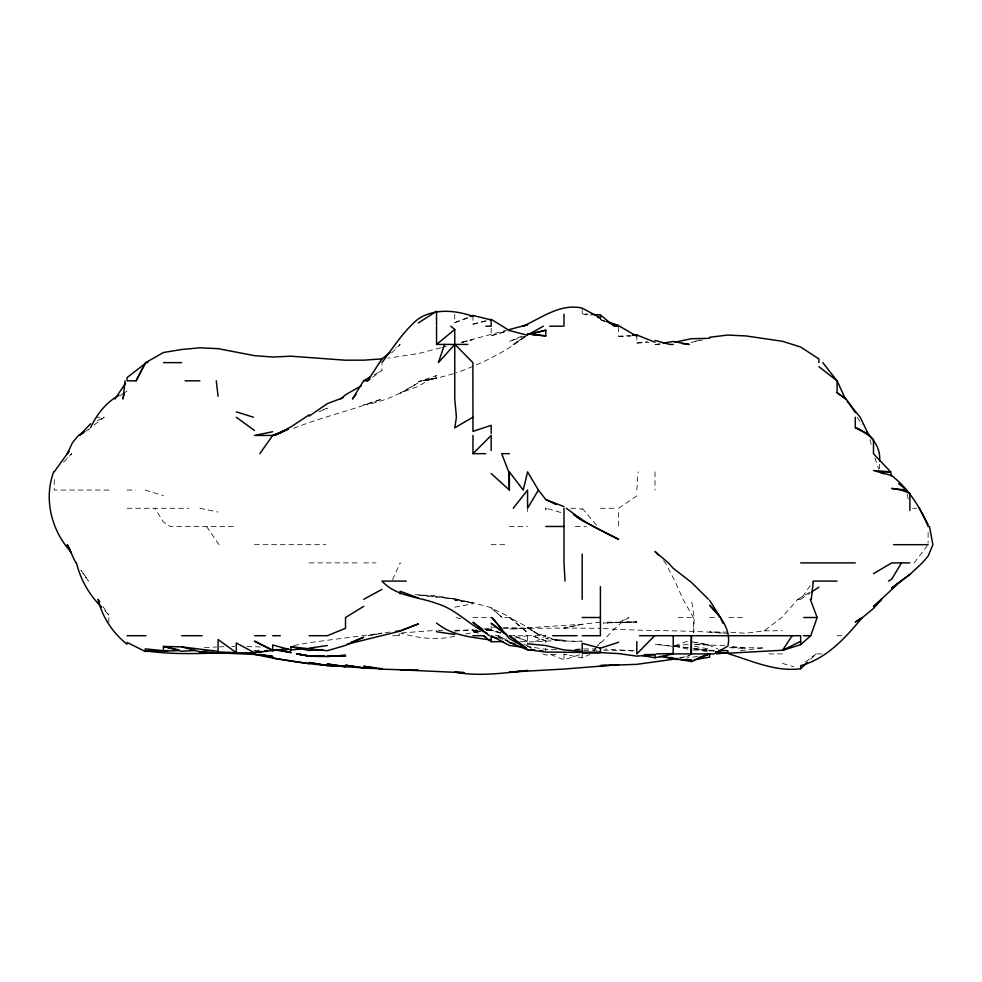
<?xml version="1.0" encoding="UTF-8"?>
<svg xmlns="http://www.w3.org/2000/svg" width="982" height="982" viewBox="0 0 982 982"><rect width="100%" height="100%" fill="white"/><g stroke="black" fill="none" stroke-linecap="round" stroke-linejoin="round"><path stroke-width="0.74" stroke-dasharray="4.91 3.68" d="M693.697 632.678L694.176 617.506L691.426 599.302M636.815 490.067L638.067 471.863M392.518 579.797L400.14 562.895L400.14 563.582M730.878 632.322L746.05 633.255L764.254 630.812L781.746 617.506L797.85 599.302L800.661 599.302L813.354 581.098M914.144 562.895L927.18 545.894M600.407 642.351L597.657 645.825C608.128 636.446 616.598 624.65 628.971 617.506L618.611 622.404L603.439 623.104L636.815 621.594L618.611 622.404M63.511 462.227L71.76 453.659L67.635 457.735M391.572 352.992L400.14 344.424L395.586 348.033M810.58 659.217L816.091 653.914L821.885 653.914M400.14 633.562L397.784 635.71L400.14 635.71L392.555 635.759M805.412 662.064L816.091 653.914M94.051 425.022L104.276 417.24L97.132 417.24M797.85 599.302L809.769 592.195M372.411 377.37L381.937 370.46L381.937 363.929M525.137 336.752C504.367 352.599 480.689 364.113 456.151 372.878M618.611 508.271L636.815 495.824M800.661 599.302L810.371 592.821M119.779 395.844L123.413 393.451M124.628 392.653L127.046 391.045M85.655 431.405L90.639 428.164L88.196 429.625M527.58 335.046L513.046 344.424L527.58 335.034M535.386 641.749L545.783 635.71L545.783 642.67M374.13 374.829L381.937 370.46M97.464 420.505L104.276 417.24M318.917 411.863L327.313 408.181L323.115 409.715M566.982 654.27L563.987 654.343L582.191 657.83L589.973 654.478M521.982 336.114L509.376 341.38L524.781 336.225M454.752 314.191L454.752 322.612L470.157 316.585M453.353 373.798L436.548 378.279L418.344 381.617L436.548 375.603L418.344 386.282L400.14 393.156L418.344 382.735C401.626 393.328 383.508 402.117 363.721 404.915L381.937 399.036C352.464 410.108 321.617 417.105 292.305 428.864M674.622 645.849L691.426 639.92M454.752 322.612L468.758 317.726M550.632 654.454L563.987 659.843L580.571 654.38M491.172 328.283L491.172 335.746L507.976 330.75M491.172 335.746L509.376 330.517M699.835 339.993L691.426 342.362L702.633 339.882M440.734 347.8L418.344 353.581L388 358.16M442.133 347.419L446.319 346.302M472.956 315.48L472.956 324.158L486.962 320.402M461.761 342.46L472.956 339.576L460.362 342.644L506.577 330.222M680.231 657.977L690.027 655.51L678.832 658.075M472.956 324.158L489.773 320.23M465.726 633.881L480.542 631.426M477.166 630.309L472.956 631.131L477.51 630.665M484.163 628.922L494.204 627.473M515.341 638.005L527.285 635.71M454.752 607.171L472.956 603.807M422.432 380.832L436.548 378.279M293.704 645.567L309.109 642.67L381.937 633.12L368.225 635.71L391.032 631.856M655.718 344.424L660.1 343.675M740.453 650.587L764.254 647.862L729.356 647.58M486.618 630.014L494.204 629.131M636.815 334.96L636.815 343.074L647.433 341.54M697.502 656.492L686.884 657.866M674.744 646.131L691.426 643.799M486.618 630.162L491.172 629.523L485.096 629.585L491.172 629.253L486.618 629.72M454.752 636.238C436.965 640.497 418.823 638.3 401.491 633.341M600.407 622.134L582.191 624.257L509.376 629.008L527.58 628.455L503.3 627.289M480.542 631.205L472.956 631.978L479.965 633.341M401.65 632.911L436.548 630.346M519.994 641.847L527.58 641.221L514.003 635.71L527.58 642.068M454.752 631.131L472.956 629.695M618.611 327.018L618.611 336.31L630.751 335.414M556.107 654.245L545.783 654.994L542.886 653.914M503.3 628.48C535.656 628.222 568.026 627.891 600.407 628.345M529.102 641.97L563.987 640.264L545.783 638.57L563.987 641.16L582.191 641.123C563.079 642.523 543.844 638.177 527.58 627.903L540.309 635.71L527.58 627.142L509.376 617.506L502.195 617.506L491.172 607.907L509.376 616.843L527.58 632.776L509.376 617.506M576.127 649.36L580.681 649.065M454.752 630.272L477.51 630.063M636.815 343.074L648.955 342.509M204.428 647.543L216.568 646.991M219.6 646.868L224.154 646.721M231.74 646.475L234.772 646.377M574.617 649.323L582.191 649.188M583.713 650.366L598.885 650.158M714.184 650.821L709.642 650.882L714.184 651.471M583.713 648.967L595.853 648.881M618.611 336.31L630.751 336.261M764.254 630.812L782.458 630.714M438.07 630.346L444.134 630.321M655.019 344.424L661.549 344.424M108.842 490.067L54.231 490.067L54.231 477.927M127.046 490.067L135.639 490.067M127.046 508.271L188.925 508.271M570.923 508.271L577.858 508.271L582.191 509.449M600.407 508.271L614.131 508.271M912.585 508.271L916.623 508.271M233.25 526.475L170.193 526.475L163.466 522.019L154.861 508.271M509.376 526.475L527.58 526.475M575.305 526.475L586.414 526.475M254.485 544.679L325.852 544.679M491.172 544.679L507.755 544.679M309.109 562.895L357.264 562.895M363.721 562.895L376.008 562.895M472.956 617.506L491.172 617.506M678.218 617.506L691.426 617.506M709.642 617.506L717.756 617.506M728.914 617.506L746.05 617.506M618.611 622.428L636.815 622.416L603.439 622.134M495.382 635.71L498.193 635.71L509.376 641.577M509.376 635.71L545.783 635.71M837.081 635.71L843.121 635.71M768.894 653.914L782.458 653.914M472.956 630.383L477.51 630.395M486.618 630.407L491.172 630.419L502.367 633.672M246.899 646.352L262.071 647.052M603.439 650.145L635.293 650.919L604.949 649.041M556.401 649.446L545.783 649.335L527.58 646.475M727.846 632.138L709.642 631.892L727.846 633.623M692.948 650.023L714.184 650.366M415.312 594.564L436.548 596.97L418.344 594.982L436.548 595.693L472.956 602.85L454.752 600.149L472.956 602.629L491.172 607.723L502.195 617.506M729.356 647.69L746.05 648.427L729.356 646.082M603.439 628.48C643.861 631.401 684.503 629.769 724.814 633.267M582.191 308.103L582.191 313.798L588.267 314.166M724.814 645.64L692.948 644.462L709.642 644.769L694.237 642.191M674.744 646.5L691.426 648.255M671.713 646.168L655.019 644.253L673.222 646.34M674.744 645.923L689.916 648.046M694.237 646.279L709.642 649.077M497.628 636.864L506.442 638.57M691.426 641.725L709.642 645.456L718.038 649.151M199.874 508.271L218.078 512.052M694.237 648.93L709.642 652.416M582.191 313.798L590.599 315.713M674.622 646.033L691.426 650.01M505.178 640.252L509.376 641.295M500.967 632.715L491.172 630.137L486.618 630.591L491.172 630.137L500.967 633.144M456.029 617.506L461.675 619.053M547.809 508.701L562.514 512.997M782.458 663.39L793.665 666.68M145.25 490.067L163.466 495.64M498.169 637.858L507.976 640.865M604.482 321.556L600.407 319.567L604.605 320.918M600.407 319.567L604.605 321.102M523.897 644.008L531.778 648.034M527.58 646.266L531.409 648.181M498.193 635.71L509.376 642.719M219.084 544.679L206.502 526.475M663.513 560.82L665.403 562.895L674.916 581.098L683.042 599.302L693.366 617.506L693.562 632.678M104.73 610.571L108.842 615.076L108.842 622.772M582.191 508.271L597.682 526.475M80.88 570.174L88.429 581.098L81.261 570.174M103.024 606.581L108.842 615.076M857.2 417.24L861.901 424.531M874.913 457.931L878.694 469.077M870.003 439.654L871.402 445.251M907.27 494.265L908.325 499.875M879.602 464.277L879.627 468.831M928.113 532.551L928.113 543.169M655.019 471.863L655.019 490.067M618.611 512.506L618.611 526.475M582.191 653.914L582.191 657.83M563.987 653.914L563.987 659.843M545.783 648.28L545.783 651.103M527.58 509.376L527.58 511.597M527.58 635.71L527.58 644.757M491.172 626.111L491.172 630.419M596.749 646.978L594.012 650.452L596.749 647.04M436.548 377.849L418.344 381.568L436.548 377.849M582.191 624.257L563.987 628.124L582.191 624.331M480.542 630.923L472.956 632.052L480.542 630.996M259.039 650.268L254.485 650.514L259.039 650.317M454.752 598.639L436.548 596.946L454.752 599.302L472.956 603.23L454.752 598.639M709.642 650.28L692.948 648.464L709.642 650.28M545.783 640.829L531.974 635.71L545.783 640.964"/><path stroke-width="1.47" d="M690.984 653.914L691.426 635.71L691.426 653.914L673.222 653.914L655.019 657.744L642.412 655.595M811.279 599.302L813.354 581.098L837.081 581.098M125.119 380.832L122.983 399.036L124.235 393.487M53.679 471.863C43.404 499.359 51.702 531.397 71.49 552.522M444.576 344.424L438.365 362.628L454.752 344.424L436.548 344.424L436.548 326.208M792.143 635.71L782.458 650.403L800.661 644.646L810.739 635.71L817.159 617.506L810.31 599.302M90.639 427.624C96.506 414.613 106.265 402.154 118.969 395.402M136.105 380.832L145.25 363.18L136.105 380.832L127.046 380.832M491.172 473.508L509.376 490.067L509.376 471.863L523.234 490.067L527.58 471.863L538.394 490.067L527.58 508.271L527.58 490.067L513.218 508.271M901.476 562.895L891.693 579.233L888.415 581.098M363.573 380.832L352.464 399.036L355.938 394.518M389.903 352.563L381.937 358.884L367.649 380.832L363.721 380.832M114.943 399.036L125.438 383.397M259.837 453.659L272.701 435.443L288.107 429.146M54.231 471.863L68.973 451.364L67.328 453.659L72.435 442.735L78.45 435.443L84.55 431.81M381.937 362.628C393.303 347.505 403.565 330.946 418.344 318.843C435.001 308.188 455.034 310.263 472.956 316.253L472.956 315.48L491.172 319.899M90.639 423.758L79.432 435.443L83.163 433.025M654.613 635.71L636.815 653.914L636.815 641.651M485.722 453.659L472.956 453.659L491.172 435.443L491.172 450.542M891.435 476.319L890.662 471.863L873.489 470.55L891.693 475.546C908.522 488.827 920.048 506.798 928.113 526.475L929.451 526.475L932.9 544.679L928.113 556.119L922.258 562.895L909.897 574.445L900.813 581.098L873.489 606.557L881.566 599.302L873.489 608.472L862.564 617.506L855.285 622.023L862.356 617.506C845.453 637.711 827.053 658.505 800.661 665.673L800.661 668.742C775.792 672.056 752.261 661.021 728.975 653.914M800.661 668.742L807.278 662.384M340.472 399.036L345.517 394.825L361.13 385.852M436.548 344.424L454.752 329.461L450.799 326.208M145.25 363.463L127.046 377.604L127.046 379.752M900.789 581.098L891.693 587.997L909.897 574.445M367.649 380.832L370.03 379.101M309.109 416.159L327.313 403.639L343.037 397.722M811.586 592.011L818.878 587.15M418.344 322.943L436.548 311.306L436.548 325.005M363.721 606.324L345.517 617.506L345.517 628.308L327.313 635.71L309.109 635.71M873.489 573.66L891.693 562.895L909.897 562.895M472.956 417.24L454.752 427.784L456.446 417.24L454.752 399.036L454.752 329.461M309.109 414.846L290.905 426.888L274.518 435.443L288.168 429.244M363.721 380.66L370.226 377.014M528.893 334.31L543.365 326.208M363.721 599.302L381.937 589.384M782.458 650.403L800.661 641.356M680.231 659.474L691.426 661.586L709.642 653.914L709.642 657.203L694.237 659.609M351.126 642.302L363.721 637.208L345.517 645.407L327.313 650.722L290.905 646.782L290.905 649.974L304.555 648.685M470.157 316.585L472.956 315.48M282.497 432.154L272.701 435.443L254.485 435.443L272.701 431.724M698.435 657.694L709.642 653.914M527.58 643.787L545.783 645.542L563.987 649.924L582.191 651.238L582.191 643.296L600.407 648.169L618.611 642.253M530.378 334.297L545.783 330.197L545.783 335.918L532.134 334.69M509.376 329.547L527.58 324.698L522.94 326.208C541.966 317.751 560.157 303.229 582.191 308.103L600.407 317.959L600.407 314.915L591.299 314.35M677.433 658.689L636.815 664.348L600.407 665.587L606.471 665.293M674.622 659.057L677.433 658.406M527.58 334.285L545.783 330.197M346.916 644.253L400.14 631.131L418.344 623.901L400.14 630.886L395.586 631.377M673.222 653.558L656.381 653.914M674.622 342.264L691.426 338.704L709.642 338.324M267.092 650.477L264.293 650.992L267.092 650.55M663.01 343.184L673.222 341.454L689.204 344.424L681.938 343.577M309.109 648.169L327.313 645.542M287.873 648.623L254.485 652.772L236.281 652.821L236.281 642.952L254.485 652.772L261.494 651.532L254.485 652.244M716.762 653.914L727.846 652.539M709.642 337.243L727.846 335.058L746.05 335.942L782.458 341.294L800.661 347.027L818.878 358.921L818.878 362.628M674.744 659.217L677.776 658.873M127.046 642.424L145.25 651.447L168.008 650.587M655.019 657.744L655.019 654.528L636.815 656.136L618.611 653.595L600.407 652.576L545.783 652.06L527.58 649.618L509.376 635.71L510.456 635.71M519.994 671.185L509.376 672.13L563.987 669.049L618.611 664.704L609.503 665.145M523.025 670.915L527.58 670.51C503.41 673.051 478.909 676.696 454.752 672.13L463.86 672.486M213.524 650.55L199.874 651.729L181.67 646.868L163.466 646.475L163.466 650.673L145.25 648.844L145.25 651.447M632.261 335.304L636.815 334.96L655.019 342.227M381.937 358.884L363.721 360.173L345.517 360.21L290.905 356.196L272.701 357.031L254.485 355.644L218.078 348.647L199.874 347.8L181.67 349.494L163.466 352.489L145.704 362.628L147.877 362.628M322.759 649.593L309.109 650.465L290.905 646.782M195.32 650.477L181.67 651.238L163.466 646.475L178.871 649.875M715.706 651.655L727.846 653.226L782.458 650.244M163.466 651.115L178.638 650.6M582.191 652.686L600.407 652.49L582.191 652.6M472.956 635.71L483.39 635.71L491.172 641.7L503.3 641.614M644.401 654.601L655.019 654.528M324.281 656.271L309.109 655.988L296.76 653.914L309.109 655.988L324.281 655.89M485.881 326.208L491.172 326.208L491.172 319.273L509.376 330.517L527.58 335.292L527.58 333.782L545.783 335.918M549.675 326.208L562.674 326.208M618.611 326.208L614.02 326.208L600.407 314.915M467.813 344.424L454.973 344.424L472.87 362.628L472.956 431.368L491.172 425.341L491.172 433.455M673.222 344.424L669.699 344.424L655.019 340.447M163.466 362.628L181.67 362.628M185.119 380.832L199.874 380.832M509.376 453.659L501.655 453.659L508.75 471.863L509.376 490.067M545.783 526.475L563.987 526.475M893.571 544.679L928.113 544.679M800.661 562.895L855.285 562.895M406.266 581.098L381.937 581.098C396.875 596.946 417.546 596.356 436.548 603.464C456.09 609.049 469.236 625.141 487.268 633.513M582.191 617.506L600.407 617.506M803.681 617.506L817.159 617.506M127.046 635.71L145.974 635.71M181.67 635.71L202.059 635.71M254.485 635.71L265.545 635.71M272.701 635.71L280.336 635.71M552.645 635.71L577.109 635.71M582.191 635.71L600.407 635.71L600.407 586.549M639.417 635.71L800.661 635.71L800.661 644.646M803.35 635.71L810.739 635.71M691.426 653.914L714.11 653.914L727.846 646.119C731.688 630.051 720.285 615.812 709.642 605.256L720.457 617.506L722.727 623.104M163.466 651.066L145.25 650.808C169.37 654.442 193.785 653.656 218.078 653.042L199.874 653.079L236.281 653.251L218.078 652.858L254.485 654.417L272.701 656.406L260.684 654.601M463.86 672.719L400.14 669.81L412.28 670.129M327.313 655.878L345.517 656.172L327.313 656.32L345.517 655.325L327.313 656.541L309.109 656.246L297.448 653.914L309.109 655.988M718.738 650.465L727.846 650.649L727.846 653.226M415.312 670.203L418.344 670.289L381.937 669.184L363.721 666.25L375.861 667.895M535.165 650.133L527.58 649.838L509.376 642.388L514.973 644.045M218.078 651.938L236.281 652.649L218.078 639.528L218.078 651.373L181.67 646.868M691.426 661.586L691.426 660.064L673.222 659.229L663.427 656.393M254.485 654.343C284.449 660.702 314.878 665.415 345.517 666.508L327.313 663.979L345.517 666.766L363.721 667.846L345.517 665.17L363.721 668.128L381.937 668.717L378.892 668.3M345.517 666.508L327.313 665.526L309.109 662.531L327.313 665.563M685.362 659.425L691.426 660.064M659.573 656.516L673.222 658.112L670.424 657.474M523.025 647.212L509.376 645.469L491.172 635.71L491.172 641.7M272.701 649.728L290.905 652.306L282.497 650.575L290.905 652.637L276.899 649.507M309.109 663.648L272.701 658.112M436.548 631.721L454.752 634.482M491.172 640.141C472.097 637.085 452.199 635.955 436.548 623.005M249.575 653.398L252.534 653.914M540.186 650.501L542.985 651.017M674.622 658.406L677.433 658.947M259.187 654.515L272.701 657.167L259.751 654.515M597.596 317.321L600.407 317.959M491.172 636.753L496.769 638.153M290.905 649.974L272.701 644.953L272.701 650.649L276.899 649.605L272.701 650.649L254.485 641.111L272.701 650.059M236.281 411.851L253.479 417.24M606.004 321.372L618.611 325.447M608.803 322.636L617.212 325.705M418.344 597.915L400.14 591.262L400.14 594M538.394 490.067L545.783 499.543L563.987 506.602M545.783 499.543L556.045 504.539M883.665 473.84L879.639 471.863L890.662 471.863L873.489 453.745L873.489 439.666L869.5 435.443L855.285 427.6L855.285 417.24M582.191 520.607L618.611 539.376L593.238 526.475L573.697 514.642M526.278 648.218L509.376 638.595L491.884 617.506L501.851 628.885M483.39 635.71L485.992 637.183M855.285 427.6C869.487 432.534 881.198 445.57 879.602 461.245M619.568 326.208L636.815 336.225L636.815 334.96M573.697 514.543L582.191 520.018L566.369 508.271M576.127 516.495L580.988 519.785M822.781 362.628L837.081 380.832L837.081 392.714L846.214 399.036L855.285 412.649M236.281 417.24L254.485 430.472M509.376 635.71L526.364 648.071M506.773 634.826L491.172 623.288L506.638 634.826M482.678 629.45L472.956 622.281L489.318 635.71M837.081 392.714L845.477 399.036L837.081 380.832L818.878 366.691M898.518 483.463L906.472 490.067L891.693 488.435L901.083 490.067L909.897 493.271L909.897 510.493M127.046 644.253C112.77 632.924 102.189 617.113 98.053 599.302L99.71 601.733M708.488 599.302L691.426 582.363L673.222 568.308L668.386 562.895L655.019 551.491L658.799 555.64M101.649 607.195C89.374 595.031 80.487 579.736 76.486 562.895M847.257 401.27L860.195 417.24L868.96 435.443L866.603 431.81M709.642 600.37L720.457 617.506M70.188 549.797L67.193 544.679L75.847 562.895M919.312 508.271L928.113 524.584M216.261 380.832L218.078 396.311M565.031 581.098L563.987 562.895L563.987 508.271M673.222 635.71L673.222 653.914M600.407 648.169L600.407 652.22M582.191 554.13L582.191 599.302M563.987 314.252L563.987 326.208M545.783 508.271L545.783 509.449M472.956 435.443L472.956 453.659"/></g></svg>
